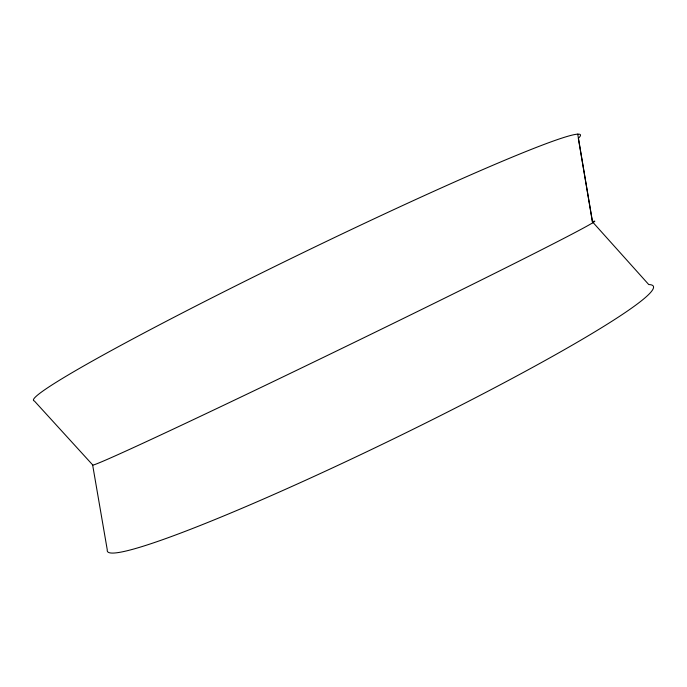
<?xml version="1.0" encoding="UTF-8"?>
<svg xmlns="http://www.w3.org/2000/svg" width="687" height="687" viewBox="0 0 687 687"><rect width="100%" height="100%" fill="white"/><g stroke="black" fill="none" stroke-linecap="round" stroke-linejoin="round"><path stroke-width="1.03" d="M92.616 464.85L34.35 400.959A303.998 15.131 -25.9 0 1 312.8 247.964A303.998 15.131 -25.9 0 1 578.342 138.336L592.4 221.764L648.751 284.555A303.439 23.779 -25.9 0 1 403.175 434.15A303.439 23.779 -25.9 0 1 107.275 549.883L92.616 464.85A279.188 3.993 -25.9 0 0 356.828 341.164A279.188 3.993 -25.9 0 0 592.4 221.764M577.733 134.137L592.666 222.82"/></g></svg>
